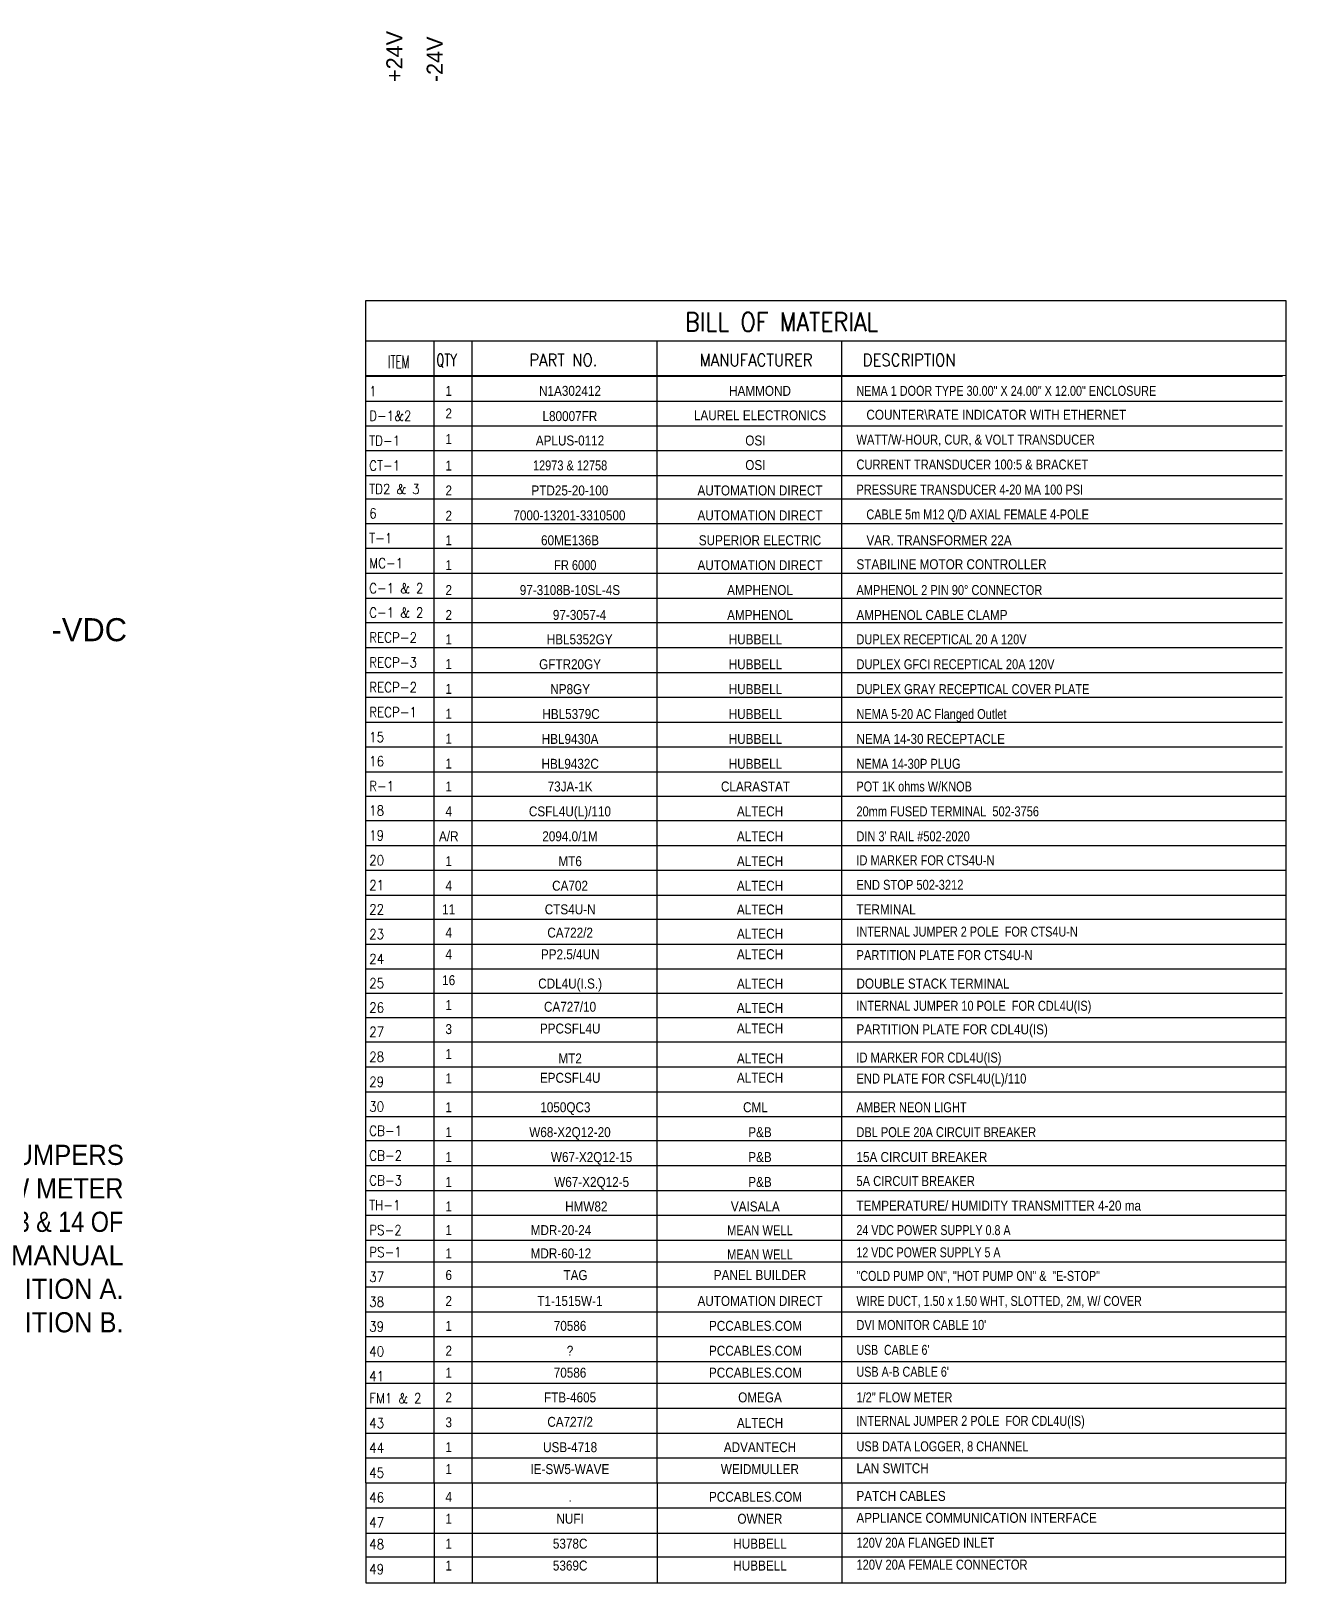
# Model space of a CAD drawing. Header units: inches. Extents: x 1 to 32.3, y 0.5 to 21.
# Drawn here: x 16.57 to 22.79, y 1.61 to 9.3 of the extents above; entities that cross this region are included whole.
import ezdxf

# ---------------------------------------------------------------- set-up
doc = ezdxf.new("R2010")
doc.units = ezdxf.units.IN
doc.header["$MEASUREMENT"] = 0
doc.layers.add('SLD-0', color=7, linetype='Continuous')
doc.layers.add('TEXT', color=4, linetype='Continuous')
doc.styles.add('SLDTEXTSTYLE0', font='TXT')
doc.styles.add('SLDTEXTSTYLE12', font='TXT', dxfattribs={"width": 0.941176})
doc.styles.add('SLDTEXTSTYLE30', font='SIMPLEX', dxfattribs={"width": 0.875})
doc.styles.add('SLDTEXTSTYLE31', font='TXT', dxfattribs={"width": 0.825714})
doc.styles.add('SLDTEXTSTYLE32', font='TXT', dxfattribs={"width": 0.88})
doc.styles.add('SLDTEXTSTYLE33', font='SIMPLEX', dxfattribs={"width": 0.602718})
doc.styles.add('SLDTEXTSTYLE34', font='SIMPLEX', dxfattribs={"width": 0.689778})
doc.styles.add('SLDTEXTSTYLE35', font='TXT', dxfattribs={"width": 0.814857})
doc.styles.add('SLDTEXTSTYLE36', font='TXT', dxfattribs={"width": 0.837778})
doc.styles.add('SLDTEXTSTYLE37', font='TXT', dxfattribs={"width": 0.827586})
doc.styles.add('SLDTEXTSTYLE38', font='TXT', dxfattribs={"width": 0.835294})
doc.styles.add('SLDTEXTSTYLE39', font='TXT', dxfattribs={"width": 0.812941})
doc.styles.add('SLDTEXTSTYLE40', font='TXT', dxfattribs={"width": 0.830968})
doc.styles.add('SLDTEXTSTYLE41', font='TXT', dxfattribs={"width": 0.823704})
doc.styles.add('SLDTEXTSTYLE42', font='TXT', dxfattribs={"width": 0.836571})
doc.styles.add('SLDTEXTSTYLE43', font='TXT', dxfattribs={"width": 0.816667})
doc.styles.add('SLDTEXTSTYLE44', font='TXT', dxfattribs={"width": 0.821538})
doc.styles.add('SLDTEXTSTYLE45', font='TXT', dxfattribs={"width": 0.797391})
doc.styles.add('SLDTEXTSTYLE46', font='TXT', dxfattribs={"width": 0.805854})
doc.styles.add('SLDTEXTSTYLE47', font='TXT', dxfattribs={"width": 0.810204})
doc.styles.add('SLDTEXTSTYLE48', font='TXT', dxfattribs={"width": 0.804})
doc.styles.add('SLDTEXTSTYLE49', font='TXT', dxfattribs={"width": 0.8325})
doc.styles.add('SLDTEXTSTYLE50', font='TXT', dxfattribs={"width": 0.792308})
doc.styles.add('SLDTEXTSTYLE51', font='TXT', dxfattribs={"width": 0.80875})
doc.styles.add('SLDTEXTSTYLE52', font='TXT', dxfattribs={"width": 0.82})
doc.styles.add('SLDTEXTSTYLE53', font='TXT', dxfattribs={"width": 0.830435})
doc.styles.add('SLDTEXTSTYLE54', font='TXT', dxfattribs={"width": 0.829333})
doc.styles.add('SLDTEXTSTYLE55', font='TXT', dxfattribs={"width": 0.818378})
doc.styles.add('SLDTEXTSTYLE59', font='TXT', dxfattribs={"width": 0.925})
doc.styles.add('SLDTEXTSTYLE60', font='TXT', dxfattribs={"width": 0.828182})
doc.styles.add('SLDTEXTSTYLE61', font='TXT', dxfattribs={"width": 0.8344})
doc.styles.add('SLDTEXTSTYLE64', font='TXT', dxfattribs={"width": 0.947368})
doc.styles.add('SLDTEXTSTYLE65', font='TXT', dxfattribs={"width": 0.866667})

# ---------------------------------------------------------------- blocks, each defined once
blk = doc.blocks.new('SW_NOTE_24')
at = {"layer": 'TEXT', "color": 0, "char_height": 0.1, "attachment_point": 3}
for s, insert, style in [('PANEL METER JUMPERS', (1.9792, 0.1289), 'SLDTEXTSTYLE64'), ('FOR OMEGA FLOW METER', (1.9773, -0.0371), 'SLDTEXTSTYLE59'), ('PAGE 13 & 14 OF', (1.9764, -0.2031), 'SLDTEXTSTYLE65'), ('MANUAL', (1.9774, -0.3691), 'SLDTEXTSTYLE0'), ('A3&B3 POSITION A.', (1.9777, -0.5351), 'SLDTEXTSTYLE12'), ('A4&B4 POSITION B.', (1.9777, -0.7011), 'SLDTEXTSTYLE12')]:
    blk.add_mtext(s, dxfattribs=dict(at, insert=insert, style=style))

msp = doc.modelspace()

# ---------------------------------------------------------------- linework, layer by layer
at = {"layer": 'SLD-0', "linetype": 'Continuous'}
for p, q in [((18.2294, 7.9643), (22.7903, 7.9643)), ((18.2294, 7.763), (22.7903, 7.763)), ((18.2294, 7.588), (22.7729, 7.588)), ((18.2294, 7.4639), (22.7729, 7.4639)), ((18.2294, 7.343), (22.7729, 7.343)), ((18.2294, 7.2196), (22.7729, 7.2196)), ((18.2294, 7.0962), (22.7729, 7.0962)), ((18.2294, 6.9799), (22.7729, 6.9799)), ((18.2294, 6.859), (22.7729, 6.859)), ((18.2294, 6.7356), (22.7729, 6.7356)), ((18.2294, 6.6122), (22.7729, 6.6122)), ((18.2294, 6.488), (22.7729, 6.488)), ((18.2294, 6.3672), (22.7729, 6.3672)), ((18.2294, 6.2437), (22.7729, 6.2437)), ((18.2294, 6.1203), (22.7729, 6.1203)), ((18.2294, 5.9969), (22.7729, 5.9969)), ((18.2294, 5.8734), (22.7729, 5.8734)), ((18.2294, 5.7513), (22.7729, 5.7513)), ((18.2294, 5.6278), (22.7729, 5.6278)), ((18.2294, 5.5069), (22.7903, 5.5069)), ((18.2294, 5.3861), (22.7903, 5.3861)), ((18.2294, 5.2626), (22.7903, 5.2626)), ((18.2294, 5.1392), (22.7903, 5.1392)), ((18.2294, 5.0158), (22.7903, 5.0158)), ((18.2294, 4.8967), (22.7903, 4.8967)), ((18.2294, 4.7733), (22.7903, 4.7733)), ((18.2294, 4.6499), (22.7903, 4.6499)), ((18.2294, 4.5301), (22.7729, 4.5301)), ((18.2294, 4.4092), (22.7903, 4.4092)), ((18.2294, 4.2883), (22.7903, 4.2883)), ((18.2294, 4.1649), (22.7903, 4.1649)), ((18.2294, 4.0414), (22.7903, 4.0414)), ((18.2294, 3.918), (22.7903, 3.918)), ((18.2294, 3.7989), (22.7903, 3.7989)), ((18.2294, 3.6755), (22.7903, 3.6755)), ((18.2294, 3.5521), (22.7903, 3.5521)), ((18.2294, 3.4295), (22.7903, 3.4295)), ((18.2294, 3.306), (22.7903, 3.306)), ((18.2294, 3.1973), (22.7903, 3.1973)), ((18.2294, 3.0739), (22.7903, 3.0739)), ((18.2294, 2.9505), (22.7903, 2.9505)), ((18.2294, 2.8279), (22.7903, 2.8279)), ((18.2294, 2.7044), (22.7903, 2.7044)), ((18.2294, 2.5958), (22.7903, 2.5958)), ((18.2294, 2.4723), (22.7903, 2.4723)), ((18.2294, 2.3489), (22.7903, 2.3489)), ((18.2294, 2.2263), (22.7903, 2.2263)), ((18.2294, 2.1029), (22.7903, 2.1029))]:
    msp.add_line(p, q, dxfattribs=at)
at = {"layer": 'SLD-0'}
for p, q in [((18.2294, 2.1029), (18.2294, 7.9643)), ((22.7903, 7.9643), (22.7903, 2.1029)), ((18.568, 2.1029), (18.568, 7.763)), ((18.756, 2.1029), (18.756, 7.763)), ((19.6725, 2.1029), (19.6725, 7.763)), ((20.589, 2.1029), (20.589, 7.763))]:
    msp.add_line(p, q, dxfattribs=at)
at = {"layer": 'SLD-0', "linetype": 'Continuous', "lineweight": 0}
msp.add_line((22.7903, 7.592), (18.2294, 7.592), dxfattribs=at)
at = {"layer": 'TEXT'}
for p, q in [((18.2294, 2.1029), (18.2294, 1.9786)), ((18.568, 2.1029), (18.568, 1.6057)), ((18.756, 2.1029), (18.756, 1.6057)), ((19.6725, 2.1029), (19.6725, 1.6057)), ((20.589, 2.1029), (20.589, 1.6057)), ((22.7892, 1.8518), (22.7903, 2.1029)), ((18.2294, 1.9786), (22.7898, 1.9786)), ((18.2294, 1.9786), (18.2294, 1.8518)), ((22.7898, 1.8518), (22.7898, 1.9575)), ((18.2294, 1.8518), (22.7898, 1.8518)), ((18.2294, 1.8518), (18.2294, 1.7349)), ((22.7898, 1.7349), (22.7898, 1.8518)), ((18.2294, 1.7349), (22.7898, 1.7349)), ((18.2294, 1.7349), (18.2294, 1.6057)), ((22.7898, 1.6057), (22.7898, 1.7349)), ((18.2294, 1.6057), (22.7898, 1.6057))]:
    msp.add_line(p, q, dxfattribs=at)

# ---------------------------------------------------------------- block references
msp.add_blockref('SW_NOTE_24', (15.0501, 3.6493), dxfattribs=at)

# ---------------------------------------------------------------- texts
at = {"layer": 'SLD-0'}
for s, insert, char_height, attachment_point, style in [('BILL OF MATERIAL', (20.2905, 7.9038), 0.092571, 2, 'SLDTEXTSTYLE30'), ('QTY', (18.5783, 7.6996), 0.06171, 1, 'SLDTEXTSTYLE34'), ('PART NO.', (19.2083, 7.6996), 0.06171, 2, 'SLDTEXTSTYLE30'), ('MANUFACTURER', (20.1635, 7.6996), 0.061714, 2, 'SLDTEXTSTYLE30'), ('DESCRIPTION', (20.692, 7.6996), 0.061714, 1, 'SLDTEXTSTYLE30'), ('ITEM', (18.3383, 7.6907), 0.06171, 1, 'SLDTEXTSTYLE33'), ('1', (18.6398, 7.5404), 0.0494, 2, 'SLDTEXTSTYLE32'), ('N1A302412', (19.2411, 7.5404), 0.04937, 2, 'SLDTEXTSTYLE32'), ('HAMMOND', (20.1831, 7.5404), 0.04937, 2, 'SLDTEXTSTYLE32'), ('NEMA 1 DOOR TYPE 30.00" X 24.00" X 12.00" ENCLOSURE', (20.6611, 7.5404), 0.049371, 1, 'SLDTEXTSTYLE39'), ('1', (18.2457, 7.5386), 0.0494, 1, 'SLDTEXTSTYLE30'), ('D-1&2', (18.2457, 7.417), 0.04937, 1, 'SLDTEXTSTYLE30'), ('2', (18.64, 7.4286), 0.0494, 2, 'SLDTEXTSTYLE32'), ('L80007FR', (19.2406, 7.4152), 0.04937, 2, 'SLDTEXTSTYLE32'), ('LAUREL ELECTRONICS', (20.1832, 7.4195), 0.049371, 2, 'SLDTEXTSTYLE32'), ('COUNTER\\\\RATE INDICATOR WITH ETHERNET', (20.7105, 7.4221), 0.049371, 1, 'SLDTEXTSTYLE32'), ('TD-1', (18.2457, 7.2936), 0.04937, 1, 'SLDTEXTSTYLE30'), ('1', (18.6398, 7.3015), 0.0494, 2, 'SLDTEXTSTYLE32'), ('APLUS-0112', (19.2411, 7.2943), 0.04937, 2, 'SLDTEXTSTYLE32'), ('OSI', (20.1601, 7.2943), 0.04937, 2, 'SLDTEXTSTYLE32'), ('WATT/W-HOUR, CUR, & VOLT TRANSDUCER', (20.6611, 7.2987), 0.049371, 1, 'SLDTEXTSTYLE42'), ('CT-1', (18.2457, 7.1701), 0.04937, 1, 'SLDTEXTSTYLE30'), ('1', (18.6398, 7.1701), 0.0494, 2, 'SLDTEXTSTYLE32'), ('12973 & 12758', (19.2417, 7.1708), 0.049371, 2, 'SLDTEXTSTYLE44'), ('OSI', (20.1601, 7.1727), 0.04937, 2, 'SLDTEXTSTYLE32'), ('CURRENT TRANSDUCER 100:5 & BRACKET', (20.6611, 7.1753), 0.049371, 1, 'SLDTEXTSTYLE38'), ('TD2 & 3', (18.2457, 7.0539), 0.04937, 1, 'SLDTEXTSTYLE30'), ('2', (18.64, 7.0467), 0.0494, 2, 'SLDTEXTSTYLE32'), ('PTD25-20-100', (19.2405, 7.0467), 0.049371, 2, 'SLDTEXTSTYLE32'), ('AUTOMATION DIRECT', (20.183, 7.0467), 0.049371, 2, 'SLDTEXTSTYLE32'), ('PRESSURE TRANSDUCER 4-20 MA 100 PSI', (20.6611, 7.0511), 0.049371, 1, 'SLDTEXTSTYLE31'), ('6', (18.2457, 6.933), 0.0494, 1, 'SLDTEXTSTYLE30'), ('CABLE 5m M12 Q/D AXIAL FEMALE 4-POLE', (20.7105, 6.9277), 0.049371, 1, 'SLDTEXTSTYLE43'), ('2', (18.64, 6.9219), 0.0494, 2, 'SLDTEXTSTYLE32'), ('7000-13201-3310500', (19.2383, 6.9233), 0.049371, 2, 'SLDTEXTSTYLE32'), ('AUTOMATION DIRECT', (20.183, 6.9233), 0.049371, 2, 'SLDTEXTSTYLE32'), ('T-1', (18.2457, 6.8096), 0.04937, 1, 'SLDTEXTSTYLE30'), ('1', (18.6398, 6.7998), 0.0494, 2, 'SLDTEXTSTYLE32'), ('60ME136B', (19.2413, 6.7998), 0.04937, 2, 'SLDTEXTSTYLE32'), ('SUPERIOR ELECTRIC', (20.183, 6.7998), 0.049371, 2, 'SLDTEXTSTYLE32'), ('VAR. TRANSFORMER 22A', (20.7105, 6.7998), 0.049371, 1, 'SLDTEXTSTYLE32'), ('MC-1', (18.2457, 6.6862), 0.04937, 1, 'SLDTEXTSTYLE30'), ('1', (18.6398, 6.6764), 0.0494, 2, 'SLDTEXTSTYLE32'), ('FR 6000', (19.2673, 6.6764), 0.04937, 2, 'SLDTEXTSTYLE31'), ('AUTOMATION DIRECT', (20.183, 6.6764), 0.049371, 2, 'SLDTEXTSTYLE32'), ('STABILINE MOTOR CONTROLLER', (20.6611, 6.6808), 0.049371, 1, 'SLDTEXTSTYLE32'), ('C-1 & 2', (18.2457, 6.562), 0.04937, 1, 'SLDTEXTSTYLE30'), ('2', (18.64, 6.553), 0.0494, 2, 'SLDTEXTSTYLE32'), ('97-3108B-10SL-4S', (19.2408, 6.553), 0.049371, 2, 'SLDTEXTSTYLE32'), ('AMPHENOL', (20.1831, 6.553), 0.04937, 2, 'SLDTEXTSTYLE32'), ('AMPHENOL 2 PIN 90° CONNECTOR', (20.6611, 6.553), 0.049371, 1, 'SLDTEXTSTYLE31'), ('C-1 & 2', (18.2457, 6.4411), 0.04937, 1, 'SLDTEXTSTYLE30'), ('2', (18.64, 6.4296), 0.0494, 2, 'SLDTEXTSTYLE32'), ('97-3057-4', (19.2885, 6.4296), 0.04937, 2, 'SLDTEXTSTYLE32'), ('AMPHENOL', (20.1831, 6.4296), 0.04937, 2, 'SLDTEXTSTYLE32'), ('AMPHENOL CABLE CLAMP', (20.6611, 6.4296), 0.049371, 1, 'SLDTEXTSTYLE32'), ('RECP-2', (18.2457, 6.3177), 0.04937, 1, 'SLDTEXTSTYLE30'), ('HBL5352GY', (19.289, 6.3087), 0.04937, 2, 'SLDTEXTSTYLE32'), ('DUPLEX RECEPTICAL 20 A 120V', (20.6611, 6.3087), 0.049371, 1, 'SLDTEXTSTYLE41'), ('1', (18.6398, 6.3087), 0.0494, 2, 'SLDTEXTSTYLE32'), ('HUBBELL', (20.1605, 6.3087), 0.04937, 2, 'SLDTEXTSTYLE32'), ('RECP-3', (18.2457, 6.1943), 0.04937, 1, 'SLDTEXTSTYLE30'), ('1', (18.6398, 6.1865), 0.0494, 2, 'SLDTEXTSTYLE32'), ('GFTR20GY', (19.2415, 6.1852), 0.04937, 2, 'SLDTEXTSTYLE32'), ('HUBBELL', (20.1605, 6.1852), 0.04937, 2, 'SLDTEXTSTYLE32'), ('DUPLEX GFCI RECEPTICAL 20A 120V', (20.6611, 6.1852), 0.049371, 1, 'SLDTEXTSTYLE40'), ('RECP-2', (18.2457, 6.0709), 0.04937, 1, 'SLDTEXTSTYLE30'), ('1', (18.6398, 6.0631), 0.0494, 2, 'SLDTEXTSTYLE32'), ('NP8GY', (19.2419, 6.0618), 0.04937, 2, 'SLDTEXTSTYLE32'), ('HUBBELL', (20.1605, 6.0618), 0.04937, 2, 'SLDTEXTSTYLE32'), ('DUPLEX GRAY RECEPTICAL COVER PLATE', (20.6611, 6.0618), 0.049371, 1, 'SLDTEXTSTYLE38'), ('RECP-1', (18.2457, 5.9474), 0.04937, 1, 'SLDTEXTSTYLE30'), ('1', (18.6398, 5.9397), 0.0494, 2, 'SLDTEXTSTYLE32'), ('HBL5379C', (19.2462, 5.9383), 0.04937, 2, 'SLDTEXTSTYLE32'), ('HUBBELL', (20.1605, 5.9383), 0.04937, 2, 'SLDTEXTSTYLE32'), ('NEMA 5-20 AC Flanged Outlet', (20.6611, 5.9383), 0.049371, 1, 'SLDTEXTSTYLE41'), ('15', (18.2457, 5.824), 0.04937, 1, 'SLDTEXTSTYLE30'), ('1', (18.6398, 5.8162), 0.0494, 2, 'SLDTEXTSTYLE32'), ('HBL9430A', (19.2415, 5.8149), 0.04937, 2, 'SLDTEXTSTYLE32'), ('HUBBELL', (20.1605, 5.8149), 0.04937, 2, 'SLDTEXTSTYLE32'), ('NEMA 14-30 RECEPTACLE', (20.6611, 5.8149), 0.049371, 1, 'SLDTEXTSTYLE32'), ('16', (18.2457, 5.7044), 0.04937, 1, 'SLDTEXTSTYLE30'), ('1', (18.6398, 5.6928), 0.0494, 2, 'SLDTEXTSTYLE32'), ('HBL9432C', (19.242, 5.6915), 0.04937, 2, 'SLDTEXTSTYLE32'), ('HUBBELL', (20.1605, 5.6915), 0.04937, 2, 'SLDTEXTSTYLE32'), ('NEMA 14-30P PLUG', (20.6611, 5.6915), 0.049371, 1, 'SLDTEXTSTYLE49'), ('R-1', (18.2457, 5.581), 0.04937, 1, 'SLDTEXTSTYLE30'), ('1', (18.6398, 5.5791), 0.0494, 2, 'SLDTEXTSTYLE32'), ('73JA-1K', (19.2417, 5.5791), 0.04937, 2, 'SLDTEXTSTYLE32'), ('CLARASTAT', (20.1606, 5.5791), 0.04937, 2, 'SLDTEXTSTYLE32'), ('POT 1K ohms W/KNOB', (20.6611, 5.5791), 0.049371, 1, 'SLDTEXTSTYLE43'), ('18', (18.2457, 5.46), 0.04937, 1, 'SLDTEXTSTYLE30'), ('4', (18.64, 5.4557), 0.0494, 2, 'SLDTEXTSTYLE32'), ('CSFL4U(L)/110', (19.2407, 5.4557), 0.049371, 2, 'SLDTEXTSTYLE32'), ('ALTECH', (20.1831, 5.4557), 0.04937, 2, 'SLDTEXTSTYLE32'), ('20mm FUSED TERMINAL  502-3756', (20.6611, 5.4557), 0.049371, 1, 'SLDTEXTSTYLE37'), ('19', (18.2457, 5.3366), 0.04937, 1, 'SLDTEXTSTYLE30'), ('A/R', (18.6401, 5.3322), 0.04937, 2, 'SLDTEXTSTYLE32'), ('2094.0/1M', (19.241, 5.3322), 0.04937, 2, 'SLDTEXTSTYLE32'), ('ALTECH', (20.1831, 5.3322), 0.04937, 2, 'SLDTEXTSTYLE32'), ("DIN 3' RAIL #502-2020", (20.6611, 5.3322), 0.049371, 1, 'SLDTEXTSTYLE31'), ('20', (18.2457, 5.2132), 0.04937, 1, 'SLDTEXTSTYLE30'), ('1', (18.6398, 5.2088), 0.0494, 2, 'SLDTEXTSTYLE32'), ('MT6', (19.2418, 5.2088), 0.04937, 2, 'SLDTEXTSTYLE32'), ('ALTECH', (20.1831, 5.2088), 0.04937, 2, 'SLDTEXTSTYLE32'), ('ID MARKER FOR CTS4U-N', (20.6611, 5.2132), 0.049371, 1, 'SLDTEXTSTYLE31'), ('21', (18.2457, 5.0898), 0.04937, 1, 'SLDTEXTSTYLE30'), ('4', (18.64, 5.0871), 0.0494, 2, 'SLDTEXTSTYLE32'), ('CA702', (19.2414, 5.0871), 0.04937, 2, 'SLDTEXTSTYLE32'), ('ALTECH', (20.1831, 5.0871), 0.04937, 2, 'SLDTEXTSTYLE32'), ('END STOP 502-3212', (20.6611, 5.0916), 0.049371, 1, 'SLDTEXTSTYLE38'), ('22', (18.2457, 4.9699), 0.04937, 1, 'SLDTEXTSTYLE30'), ('11', (18.6396, 4.97), 0.04937, 2, 'SLDTEXTSTYLE32'), ('CTS4U-N', (19.2419, 4.97), 0.04937, 2, 'SLDTEXTSTYLE32'), ('ALTECH', (20.1831, 4.9693), 0.04937, 2, 'SLDTEXTSTYLE32'), ('TERMINAL', (20.6611, 4.97), 0.04937, 1, 'SLDTEXTSTYLE32'), ('23', (18.2457, 4.8473), 0.04937, 1, 'SLDTEXTSTYLE30'), ('4', (18.64, 4.8546), 0.0494, 2, 'SLDTEXTSTYLE32'), ('CA722/2', (19.2419, 4.8546), 0.04937, 2, 'SLDTEXTSTYLE32'), ('ALTECH', (20.1831, 4.8493), 0.04937, 2, 'SLDTEXTSTYLE32'), ('INTERNAL JUMPER 2 POLE  FOR CTS4U-N', (20.6611, 4.8596), 0.049371, 1, 'SLDTEXTSTYLE35'), ('24', (18.2457, 4.7238), 0.04937, 1, 'SLDTEXTSTYLE30'), ('4', (18.64, 4.7475), 0.0494, 2, 'SLDTEXTSTYLE32'), ('PP2.5/4UN', (19.2422, 4.7468), 0.04937, 2, 'SLDTEXTSTYLE32'), ('ALTECH', (20.1831, 4.7475), 0.04937, 2, 'SLDTEXTSTYLE32'), ('PARTITION PLATE FOR CTS4U-N', (20.6611, 4.743), 0.049371, 1, 'SLDTEXTSTYLE36'), ('16', (18.6398, 4.6188), 0.04937, 2, 'SLDTEXTSTYLE32'), ('25', (18.2457, 4.604), 0.04937, 1, 'SLDTEXTSTYLE30'), ('CDL4U(I.S.)', (19.2418, 4.6022), 0.049371, 2, 'SLDTEXTSTYLE32'), ('ALTECH', (20.1831, 4.6015), 0.04937, 2, 'SLDTEXTSTYLE32'), ('DOUBLE STACK TERMINAL', (20.6611, 4.6022), 0.049371, 1, 'SLDTEXTSTYLE32'), ('26', (18.2457, 4.4832), 0.04937, 1, 'SLDTEXTSTYLE30'), ('1', (18.6398, 4.4954), 0.0494, 2, 'SLDTEXTSTYLE32'), ('CA727/10', (19.2413, 4.4869), 0.04937, 2, 'SLDTEXTSTYLE32'), ('ALTECH', (20.1831, 4.4816), 0.04937, 2, 'SLDTEXTSTYLE32'), ('INTERNAL JUMPER 10 POLE  FOR CDL4U(IS)', (20.6611, 4.4918), 0.049371, 1, 'SLDTEXTSTYLE52'), ('27', (18.2457, 4.3623), 0.04937, 1, 'SLDTEXTSTYLE30'), ('3', (18.64, 4.3763), 0.0494, 2, 'SLDTEXTSTYLE32'), ('PPCSFL4U', (19.242, 4.3791), 0.04937, 2, 'SLDTEXTSTYLE32'), ('ALTECH', (20.1831, 4.3798), 0.04937, 2, 'SLDTEXTSTYLE32'), ('PARTITION PLATE FOR CDL4U(IS)', (20.6611, 4.3753), 0.049371, 1, 'SLDTEXTSTYLE32'), ('28', (18.2457, 4.2388), 0.04937, 1, 'SLDTEXTSTYLE30'), ('1', (18.6398, 4.2529), 0.0494, 2, 'SLDTEXTSTYLE32'), ('ID MARKER FOR CDL4U(IS)', (20.6611, 4.2353), 0.049371, 1, 'SLDTEXTSTYLE53'), ('MT2', (19.2418, 4.2308), 0.04937, 2, 'SLDTEXTSTYLE32'), ('ALTECH', (20.1831, 4.2308), 0.04937, 2, 'SLDTEXTSTYLE32'), ('29', (18.2457, 4.1154), 0.04937, 1, 'SLDTEXTSTYLE30'), ('1', (18.6398, 4.132), 0.0494, 2, 'SLDTEXTSTYLE32'), ('EPCSFL4U', (19.242, 4.1348), 0.04937, 2, 'SLDTEXTSTYLE32'), ('ALTECH', (20.1831, 4.1354), 0.04937, 2, 'SLDTEXTSTYLE32'), ('END PLATE FOR CSFL4U(L)/110', (20.6611, 4.131), 0.049371, 1, 'SLDTEXTSTYLE36'), ('30', (18.2457, 3.992), 0.04937, 1, 'SLDTEXTSTYLE30'), ('1', (18.6398, 3.9889), 0.0494, 2, 'SLDTEXTSTYLE32'), ('1050QC3', (19.2182, 3.9889), 0.04937, 2, 'SLDTEXTSTYLE32'), ('CML', (20.1604, 3.9889), 0.04937, 2, 'SLDTEXTSTYLE32'), ('AMBER NEON LIGHT', (20.6611, 3.9889), 0.049371, 1, 'SLDTEXTSTYLE49'), ('CB-1', (18.2457, 3.8721), 0.04937, 1, 'SLDTEXTSTYLE30'), ('1', (18.6398, 3.8654), 0.0494, 2, 'SLDTEXTSTYLE32'), ('W68-X2Q12-20', (19.241, 3.8654), 0.049371, 2, 'SLDTEXTSTYLE32'), ('P&B', (20.1829, 3.8654), 0.04937, 2, 'SLDTEXTSTYLE32'), ('DBL POLE 20A CIRCUIT BREAKER', (20.6611, 3.8654), 0.049371, 1, 'SLDTEXTSTYLE31'), ('CB-2', (18.2457, 3.7495), 0.04937, 1, 'SLDTEXTSTYLE30'), ('1', (18.6398, 3.742), 0.0494, 2, 'SLDTEXTSTYLE32'), ('W67-X2Q12-15', (19.3483, 3.742), 0.049371, 2, 'SLDTEXTSTYLE32'), ('P&B', (20.1829, 3.742), 0.04937, 2, 'SLDTEXTSTYLE32'), ('15A CIRCUIT BREAKER', (20.6611, 3.742), 0.049371, 1, 'SLDTEXTSTYLE32'), ('CB-3', (18.2457, 3.6261), 0.04937, 1, 'SLDTEXTSTYLE30'), ('1', (18.6398, 3.6186), 0.0494, 2, 'SLDTEXTSTYLE32'), ('W67-X2Q12-5', (19.3485, 3.6186), 0.049371, 2, 'SLDTEXTSTYLE32'), ('P&B', (20.1829, 3.6186), 0.04937, 2, 'SLDTEXTSTYLE32'), ('5A CIRCUIT BREAKER', (20.6611, 3.623), 0.049371, 1, 'SLDTEXTSTYLE36'), ('TH-1', (18.2457, 3.5034), 0.04937, 1, 'SLDTEXTSTYLE30'), ('1', (18.6398, 3.4969), 0.0494, 2, 'SLDTEXTSTYLE32'), ('HMW82', (19.3218, 3.4969), 0.04937, 2, 'SLDTEXTSTYLE32'), ('VAISALA', (20.1598, 3.4969), 0.04937, 2, 'SLDTEXTSTYLE32'), ('TEMPERATURE/ HUMIDITY TRANSMITTER 4-20 ma', (20.6611, 3.5013), 0.049371, 1, 'SLDTEXTSTYLE32'), ('PS-2', (18.2457, 3.38), 0.04937, 1, 'SLDTEXTSTYLE30'), ('1', (18.6398, 3.3797), 0.0494, 2, 'SLDTEXTSTYLE32'), ('MDR-20-24', (19.1964, 3.3797), 0.04937, 2, 'SLDTEXTSTYLE32'), ('MEAN WELL', (20.1827, 3.379), 0.04937, 2, 'SLDTEXTSTYLE36'), ('24 VDC POWER SUPPLY 0.8 A', (20.6611, 3.3797), 0.049371, 1, 'SLDTEXTSTYLE48'), ('PS-1', (18.2457, 3.2705), 0.04937, 1, 'SLDTEXTSTYLE30'), ('1', (18.6398, 3.2644), 0.0494, 2, 'SLDTEXTSTYLE32'), ('MDR-60-12', (19.1961, 3.2644), 0.04937, 2, 'SLDTEXTSTYLE32'), ('MEAN WELL', (20.1827, 3.2591), 0.04937, 2, 'SLDTEXTSTYLE36'), ('12 VDC POWER SUPPLY 5 A', (20.6611, 3.2693), 0.049371, 1, 'SLDTEXTSTYLE45'), ('6', (18.64, 3.1572), 0.0494, 2, 'SLDTEXTSTYLE32'), ('TAG', (19.2686, 3.1566), 0.04937, 2, 'SLDTEXTSTYLE32'), ('PANEL BUILDER', (20.1831, 3.1572), 0.049371, 2, 'SLDTEXTSTYLE32'), ('37', (18.2457, 3.1479), 0.04937, 1, 'SLDTEXTSTYLE30'), ('"COLD PUMP ON", "HOT PUMP ON" &  "E-STOP"', (20.6611, 3.1528), 0.049371, 1, 'SLDTEXTSTYLE46'), ('38', (18.2457, 3.0245), 0.04937, 1, 'SLDTEXTSTYLE30'), ('2', (18.64, 3.0286), 0.0494, 2, 'SLDTEXTSTYLE32'), ('T1-1515W-1', (19.2407, 3.0286), 0.04937, 2, 'SLDTEXTSTYLE32'), ('AUTOMATION DIRECT', (20.183, 3.0286), 0.049371, 2, 'SLDTEXTSTYLE32'), ('WIRE DUCT, 1.50 x 1.50 WHT, SLOTTED, 2M, W/ COVER', (20.6611, 3.0286), 0.049371, 1, 'SLDTEXTSTYLE47'), ('39', (18.2457, 2.9018), 0.04937, 1, 'SLDTEXTSTYLE30'), ('1', (18.6398, 2.9051), 0.0494, 2, 'SLDTEXTSTYLE32'), ('70586', (19.2414, 2.9051), 0.04937, 2, 'SLDTEXTSTYLE32'), ('PCCABLES.COM', (20.1609, 2.9051), 0.049371, 2, 'SLDTEXTSTYLE32'), ("DVI MONITOR CABLE 10'", (20.6611, 2.9096), 0.049371, 1, 'SLDTEXTSTYLE31'), ('40', (18.2457, 2.7784), 0.04937, 1, 'SLDTEXTSTYLE30'), ('2', (18.64, 2.7817), 0.0494, 2, 'SLDTEXTSTYLE32'), ('?', (19.2413, 2.7817), 0.0494, 2, 'SLDTEXTSTYLE32'), ('PCCABLES.COM', (20.1609, 2.7817), 0.049371, 2, 'SLDTEXTSTYLE32'), ("USB  CABLE 6'", (20.6611, 2.7861), 0.049371, 1, 'SLDTEXTSTYLE50'), ('41', (18.2457, 2.655), 0.04937, 1, 'SLDTEXTSTYLE30'), ('1', (18.6398, 2.673), 0.0494, 2, 'SLDTEXTSTYLE32'), ('70586', (19.2414, 2.673), 0.04937, 2, 'SLDTEXTSTYLE32'), ('PCCABLES.COM', (20.1609, 2.673), 0.049371, 2, 'SLDTEXTSTYLE32'), ("USB A-B CABLE 6'", (20.6611, 2.6775), 0.049371, 1, 'SLDTEXTSTYLE51'), ('FM1 & 2', (18.2457, 2.5463), 0.04937, 1, 'SLDTEXTSTYLE30'), ('2', (18.64, 2.5504), 0.0494, 2, 'SLDTEXTSTYLE32'), ('FTB-4605', (19.2415, 2.5504), 0.04937, 2, 'SLDTEXTSTYLE32'), ('OMEGA', (20.183, 2.5504), 0.04937, 2, 'SLDTEXTSTYLE32'), ('1/2" FLOW METER', (20.6611, 2.5504), 0.049371, 1, 'SLDTEXTSTYLE54'), ('43', (18.2457, 2.4229), 0.04937, 1, 'SLDTEXTSTYLE30'), ('3', (18.64, 2.427), 0.0494, 2, 'SLDTEXTSTYLE32'), ('CA727/2', (19.2419, 2.4292), 0.04937, 2, 'SLDTEXTSTYLE32'), ('.', (19.2419, 2.427), 0.0494, 2, 'SLDTEXTSTYLE32'), ('ALTECH', (20.1831, 2.4239), 0.04937, 2, 'SLDTEXTSTYLE32'), ('.', (20.1831, 2.427), 0.0494, 2, 'SLDTEXTSTYLE32'), ('INTERNAL JUMPER 2 POLE  FOR CDL4U(IS)', (20.6611, 2.4341), 0.049371, 1, 'SLDTEXTSTYLE55'), ('.', (20.6611, 2.4314), 0.0494, 1, 'SLDTEXTSTYLE32'), ('USB DATA LOGGER, 8 CHANNEL', (20.6611, 2.308), 0.049371, 1, 'SLDTEXTSTYLE44'), ('44', (18.2457, 2.3003), 0.04937, 1, 'SLDTEXTSTYLE30'), ('1', (18.6398, 2.3036), 0.0494, 2, 'SLDTEXTSTYLE32'), ('USB-4718', (19.2417, 2.3036), 0.04937, 2, 'SLDTEXTSTYLE32'), ('ADVANTECH', (20.1827, 2.3036), 0.04937, 2, 'SLDTEXTSTYLE32'), ('45', (18.2457, 2.1768), 0.04937, 1, 'SLDTEXTSTYLE30'), ('1', (18.6398, 2.1949), 0.0494, 2, 'SLDTEXTSTYLE32'), ('IE-SW5-WAVE', (19.2405, 2.1949), 0.049371, 2, 'SLDTEXTSTYLE32'), ('WEIDMULLER', (20.1825, 2.1949), 0.04937, 2, 'SLDTEXTSTYLE32'), ('LAN SWITCH', (20.6611, 2.1993), 0.04937, 1, 'SLDTEXTSTYLE32'), ('46', (18.2457, 2.0542), 0.04937, 1, 'SLDTEXTSTYLE30'), ('4', (18.64, 2.0575), 0.0494, 2, 'SLDTEXTSTYLE32'), ('.', (19.2419, 2.0575), 0.0494, 2, 'SLDTEXTSTYLE32'), ('PCCABLES.COM', (20.1609, 2.0575), 0.049371, 2, 'SLDTEXTSTYLE32'), ('PATCH CABLES', (20.6611, 2.0619), 0.049371, 1, 'SLDTEXTSTYLE32'), ('47', (18.2457, 1.9308), 0.04937, 1, 'SLDTEXTSTYLE30'), ('1', (18.6398, 1.9488), 0.0494, 2, 'SLDTEXTSTYLE32'), ('NUFI', (19.2416, 1.9488), 0.04937, 2, 'SLDTEXTSTYLE32'), ('OWNER', (20.1826, 1.9488), 0.04937, 2, 'SLDTEXTSTYLE32'), ('APPLIANCE COMMUNICATION INTERFACE', (20.6611, 1.9533), 0.049371, 1, 'SLDTEXTSTYLE32'), ('48', (18.2457, 1.8221), 0.04937, 1, 'SLDTEXTSTYLE30'), ('1', (18.6398, 1.8254), 0.0494, 2, 'SLDTEXTSTYLE32'), ('5378C', (19.2419, 1.8254), 0.04937, 2, 'SLDTEXTSTYLE32'), ('HUBBELL', (20.1831, 1.8254), 0.04937, 2, 'SLDTEXTSTYLE32'), ('120V 20A FLANGED INLET', (20.6611, 1.8298), 0.049371, 1, 'SLDTEXTSTYLE60'), ('49', (18.2457, 1.6987), 0.04937, 1, 'SLDTEXTSTYLE30'), ('1', (18.6398, 1.7167), 0.0494, 2, 'SLDTEXTSTYLE32'), ('5369C', (19.2419, 1.7167), 0.04937, 2, 'SLDTEXTSTYLE32'), ('HUBBELL', (20.1831, 1.7167), 0.04937, 2, 'SLDTEXTSTYLE32'), ('120V 20A FEMALE CONNECTOR', (20.6611, 1.7212), 0.049371, 1, 'SLDTEXTSTYLE61')]:
    msp.add_mtext(s, dxfattribs=dict(at, insert=insert, char_height=char_height, attachment_point=attachment_point, style=style))
at = {"layer": 'TEXT', "char_height": 0.08, "attachment_point": 2, "rotation": 90, "style": 'SLDTEXTSTYLE0'}
for s, insert in [('+24V', (18.3307, 9.1737)), ('-24V', (18.5307, 9.1594))]:
    msp.add_mtext(s, dxfattribs=dict(at, insert=insert))
at = {"layer": 'TEXT', "insert": (16.8581, 6.3889), "char_height": 0.11429, "attachment_point": 2, "style": 'SLDTEXTSTYLE0'}
msp.add_mtext('-VDC', dxfattribs=at)

doc.saveas('drawing.dxf')
